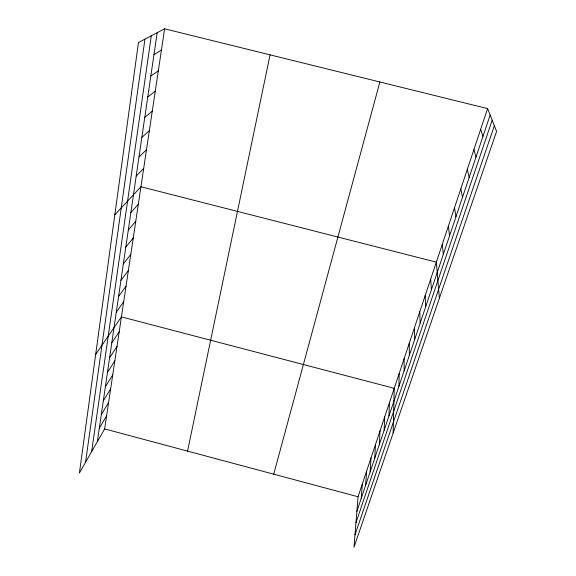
<?xml version="1.0" encoding="UTF-8"?>
<svg xmlns="http://www.w3.org/2000/svg" width="576" height="576" viewBox="0 0 576 576"><rect width="100%" height="100%" fill="white"/><g stroke="black" fill="none" stroke-linecap="round" stroke-linejoin="round"><path stroke-width="0.86" d="M404.107 370.915L404.15 358.61M398.966 386.194L399.146 373.608M393.156 432.972L394.236 388.325L121.435 316.872L95.681 354.398M388.98 415.872L389.419 402.768M384.134 430.294L384.689 416.945M379.375 444.442L380.045 430.855M374.71 458.316L375.487 444.521M370.123 471.946L371.009 457.934M365.63 485.316L366.61 471.103M361.21 498.449L362.297 484.049M487.584 108.598L358.049 496.757L353.988 547.2L496.591 131.364L487.584 108.598L164.621 28.8L138.456 42.516L79.409 472.997L104.638 428.918L164.621 28.8M85.55 462.269L144.936 39.125M91.642 451.62L151.294 35.791M97.337 441.67L157.169 32.71M187.56 451.116L270.065 54.857M273.722 474.185L379.872 81.986M356.875 511.344L490.147 115.07M355.961 522.727L492.17 120.19M354.974 534.91L494.352 125.719M99.288 428.321L106.603 415.771M101.275 414.72L108.612 402.386M103.306 400.882L110.65 388.771M105.365 386.777L112.73 374.911M107.467 372.42L114.847 360.792M109.606 357.79L117 346.421M111.787 342.878L119.196 331.783M116.28 312.199L123.71 301.68M118.591 296.41L126.029 286.2M120.946 280.31L128.398 270.425M123.343 263.887L130.81 254.34M125.798 247.14L133.265 237.946M128.297 230.047L135.77 221.22M130.846 212.609L138.326 204.17M114.826 214.805L140.94 186.768L436.342 262.159L439.38 298.188M136.195 176.069L143.683 168.473M138.996 156.931L146.484 149.789M141.854 137.369L149.342 130.702M144.785 117.367L152.266 111.204M147.773 96.919L155.254 91.282M150.833 76.003L158.306 70.913M153.965 54.605L161.431 50.09M104.638 428.918L358.049 496.757M480.665 129.319L482.983 136.361M473.911 149.58L475.992 157.162M467.302 169.387L469.159 177.48M460.836 188.755L462.478 197.338M454.507 207.706L455.947 216.756M448.322 226.246L449.561 235.742M442.267 244.397L443.318 254.311M430.704 279.05L431.402 289.735M425.182 295.596L425.722 306.641M419.767 311.818L420.149 323.201M414.461 327.722L414.691 339.422M409.255 343.318L409.349 355.327"/></g></svg>
